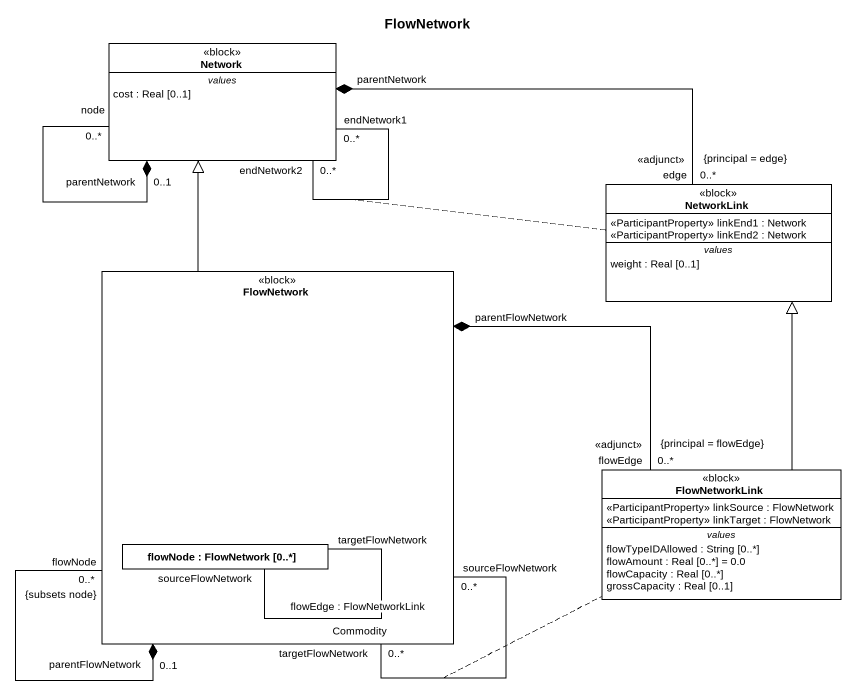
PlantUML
@startuml
title FlowNetwork
allowmixing
hide circle
hide empty members
class "Network" as Network_ <<block>> #FFFFFF {
  -- values --
  cost : Real [0..1]
}
class NetworkLink <<block>> #FFFFFF {
  <<ParticipantProperty>> linkEnd1 : Network
  <<ParticipantProperty>> linkEnd2 : Network
  -- values --
  weight : Real [0..1]
}
rectangle FlowNetwork <<block>> #FFFFFF {
  rectangle "flowNode : FlowNetwork [0..*]" as flowNode #FFFFFF
}
class FlowNetworkLink <<block>> #FFFFFF {
  <<ParticipantProperty>> linkSource : FlowNetwork
  <<ParticipantProperty>> linkTarget : FlowNetwork
  -- values --
  flowTypeIDAllowed : String [0..*]
  flowAmount : Real [0..*] = 0.0
  flowCapacity : Real [0..*]
  grossCapacity : Real [0..1]
}
Network_ "parentNetwork\n0..1" *-- "node\n0..*" Network_
Network_ "endNetwork2\n0..*" -- "endNetwork1\n0..*" Network_
(Network_, Network_) .. NetworkLink
Network_ "parentNetwork" *-right- "edge\n<<adjunct>>\n0..*\n{principal = edge}" NetworkLink
FlowNetwork -up-|> Network_
FlowNetwork "targetFlowNetwork\n0..*" -- "sourceFlowNetwork\n0..*" FlowNetwork
FlowNetwork "parentFlowNetwork\n0..1" *-- "flowNode\n0..*\n{subsets node}" FlowNetwork
FlowNetwork "parentFlowNetwork" *-right- "flowEdge\n<<adjunct>>\n0..*\n{principal = flowEdge}" FlowNetworkLink
FlowNetworkLink -up-|> NetworkLink
flowNode "sourceFlowNetwork" -- "targetFlowNetwork" flowNode : flowEdge : FlowNetworkLink\nCommodity
@enduml
